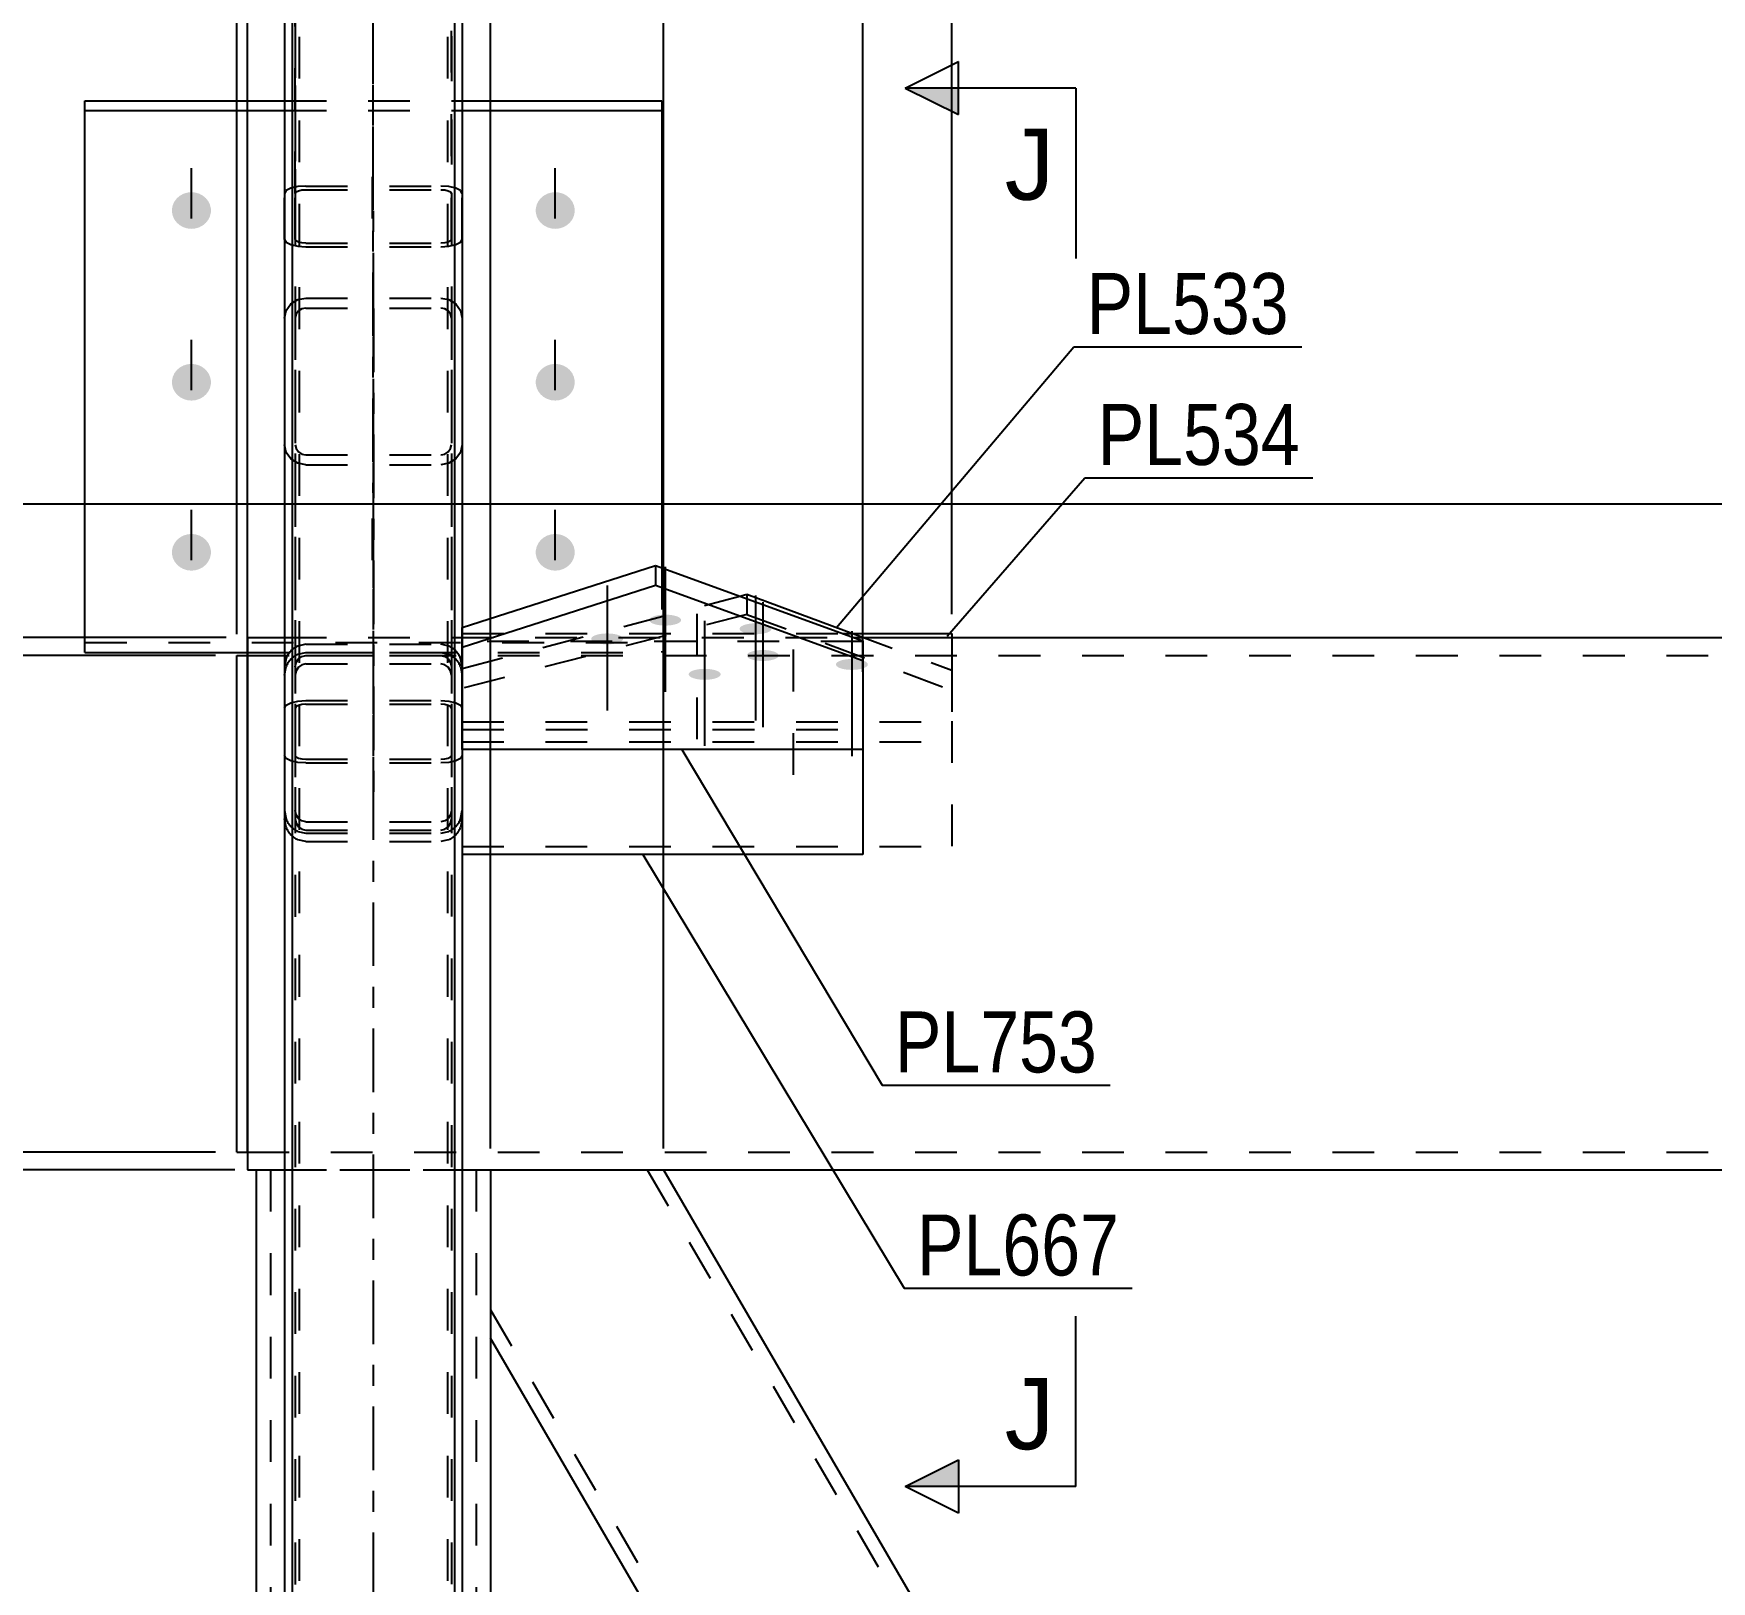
# Model space of a CAD drawing. Header units: millimetres. Extents: x -282 to 907, y -340 to 501.
# Drawn here: x -191 to -112.2, y 303.4 to 376.1 of the extents above; entities that cross this region are included whole.
import ezdxf

# ---------------------------------------------------------------- set-up
doc = ezdxf.new("R2010")
doc.units = ezdxf.units.MM
doc.linetypes.add('DXK_LINE_DOT2', pattern=[3.9198, 1.9599, -1.9599])
doc.linetypes.add('DXK_LINE_DOT3', pattern=[5.9187, 2.979, -0.9799, 0.9799, -0.9799])
doc.styles.add('Arial', font='ARIAL.TTF', dxfattribs={"height": 0.2})
doc.styles.add('Arial Narrow', font='ARIALN.TTF', dxfattribs={"height": 0.2})

# ---------------------------------------------------------------- blocks, each defined once
blk = doc.blocks.new('Part-284934793-47446 - 47433')
at = {"color": 2, "linetype": 'Continuous'}
for p, q in [((-180.931, 347.721), (-179.181, 347.721)), ((-180.931, 347.721), (-180.931, 322.721)), ((-170.848, 347.721), (-170.84, 347.721)), ((-152.447, 347.721), (-37.681, 347.721)), ((-180.931, 322.721), (-179.181, 322.721)), ((-170.847, 322.721), (-20.833, 322.721))]:
    blk.add_line(p, q, dxfattribs=at)
at = {"color": 7, "linetype": 'DXK_LINE_DOT2'}
for p, q in [((-179.181, 347.721), (-152.447, 347.721)), ((-180.931, 346.887), (-20.833, 346.887)), ((-180.931, 323.554), (-180.931, 323.617)), ((-180.931, 323.554), (-20.833, 323.554)), ((-179.181, 322.721), (-170.847, 322.721))]:
    blk.add_line(p, q, dxfattribs=at)
blk = doc.blocks.new('Part-284934793-47439 - 47433')
at = {"color": 7, "linetype": 'DXK_LINE_DOT2'}
for p, q in [((-178.888, 404.399), (-179.105, 403.945)), ((-178.564, 404.702), (-178.888, 404.399)), ((-178.181, 404.809), (-178.564, 404.702)), ((-178.181, 404.809), (-171.848, 404.809)), ((-171.465, 404.702), (-171.848, 404.809)), ((-171.141, 404.399), (-171.465, 404.702)), ((-170.924, 403.945), (-171.141, 404.399)), ((-179.105, 403.945), (-179.181, 403.409)), ((-179.181, 403.409), (-179.181, 392.028)), ((-178.681, 403.409), (-178.643, 403.677)), ((-178.681, 403.409), (-178.681, 339.211)), ((-178.643, 403.677), (-178.535, 403.904)), ((-178.535, 403.904), (-178.373, 404.056)), ((-178.373, 404.056), (-178.181, 404.109)), ((-178.181, 404.109), (-171.848, 404.109)), ((-171.848, 404.109), (-171.657, 404.056)), ((-171.657, 404.056), (-171.494, 403.904)), ((-171.494, 403.904), (-171.386, 403.677)), ((-171.386, 403.677), (-171.348, 403.409)), ((-171.348, 403.409), (-171.347, 339.211)), ((-170.848, 403.409), (-170.924, 403.945)), ((-170.848, 403.409), (-170.848, 385.662)), ((-179.181, 394.543), (-179.105, 394.008)), ((-179.105, 394.008), (-178.888, 393.554)), ((-178.643, 394.276), (-178.681, 394.543)), ((-178.535, 394.049), (-178.643, 394.276)), ((-178.373, 393.897), (-178.535, 394.049)), ((-171.494, 394.049), (-171.657, 393.897)), ((-171.386, 394.276), (-171.494, 394.049)), ((-171.348, 394.543), (-171.386, 394.276)), ((-171.141, 393.554), (-170.924, 394.008)), ((-170.924, 394.008), (-170.848, 394.543)), ((-178.888, 393.554), (-178.564, 393.25)), ((-178.564, 393.25), (-178.181, 393.144)), ((-178.181, 393.844), (-178.373, 393.897)), ((-178.181, 393.844), (-171.848, 393.844)), ((-171.657, 393.897), (-171.848, 393.844)), ((-171.848, 393.144), (-171.465, 393.25)), ((-171.465, 393.25), (-171.141, 393.554)), ((-178.181, 393.144), (-171.848, 393.144)), ((-178.564, 346.939), (-178.181, 347.02)), ((-178.181, 347.02), (-171.848, 347.02)), ((-171.848, 347.02), (-171.465, 346.939)), ((-179.181, 345.955), (-179.105, 346.362)), ((-178.643, 346.159), (-178.681, 345.955)), ((-178.534, 346.331), (-178.643, 346.159)), ((-178.372, 346.447), (-178.534, 346.331)), ((-178.181, 346.487), (-178.372, 346.447)), ((-178.181, 346.487), (-171.848, 346.487)), ((-171.656, 346.447), (-171.848, 346.487)), ((-171.494, 346.331), (-171.656, 346.447)), ((-171.386, 346.159), (-171.494, 346.331)), ((-171.348, 345.955), (-171.386, 346.159)), ((-170.924, 346.362), (-170.848, 345.955)), ((-179.181, 344.412), (-179.181, 339.211)), ((-170.848, 344.413), (-170.847, 339.211)), ((-179.105, 338.803), (-179.181, 339.211)), ((-178.681, 339.211), (-178.643, 339.007)), ((-178.643, 339.007), (-178.534, 338.834)), ((-178.534, 338.834), (-178.372, 338.719)), ((-171.656, 338.719), (-171.494, 338.834)), ((-171.494, 338.834), (-171.386, 339.007)), ((-171.386, 339.007), (-171.347, 339.211)), ((-170.847, 339.211), (-170.924, 338.803)), ((-178.181, 338.146), (-178.563, 338.227)), ((-178.372, 338.719), (-178.181, 338.678)), ((-178.181, 338.678), (-171.847, 338.678)), ((-178.181, 338.146), (-171.847, 338.146)), ((-171.847, 338.678), (-171.656, 338.719)), ((-171.56, 338.207), (-171.847, 338.146)), ((-171.465, 338.227), (-171.56, 338.207))]:
    blk.add_line(p, q, dxfattribs=at)
at = {"color": 7, "linetype": 'DXK_LINE_DOT3'}
blk.add_line((-175.014, 339.145), (-175.015, 402.414), dxfattribs=at)
at = {"color": 2, "linetype": 'Continuous'}
for p, q in [((-179.181, 392.028), (-179.181, 344.412)), ((-170.848, 385.662), (-170.848, 344.413))]:
    blk.add_line(p, q, dxfattribs=at)
at = {"color": 7, "linetype": 'DXK_LINE_DOT2'}
for centre, start, end in [((-178.137, 345.996), 114.34041, 159.26045), ((-171.891, 345.996), 20.74056, 65.6606), ((-178.137, 339.17), 200.74056, 245.6606), ((-171.891, 339.17), 294.34041, 339.26045)]:
    blk.add_arc(centre, 1.035, start, end, dxfattribs=at)
blk = doc.blocks.new('Part-284934793-47440 - 47433')
at = {"color": 7, "linetype": 'DXK_LINE_DOT3'}
blk.add_line((-175.012, 113.305), (-175.015, 408.559), dxfattribs=at)
at = {"color": 2, "linetype": 'Continuous'}
for p, q in [((-178.827, 403.371), (-178.825, 120.827)), ((-171.202, 403.371), (-171.2, 120.827))]:
    blk.add_line(p, q, dxfattribs=at)
at = {"color": 7, "linetype": 'DXK_LINE_DOT2'}
for p, q in [((-178.494, 403.371), (-178.491, 120.827)), ((-171.536, 403.371), (-171.533, 120.827))]:
    blk.add_line(p, q, dxfattribs=at)
blk = doc.blocks.new('Part-284934793-47443 - 47433')
at = {"color": 2, "linetype": 'Continuous'}
for p, q in [((-179.181, 344.412), (-179.105, 344.547)), ((-179.181, 344.412), (-179.179, 126.307)), ((-179.105, 344.547), (-178.888, 344.661)), ((-178.888, 344.661), (-178.827, 344.676)), ((-171.202, 344.676), (-171.14, 344.661)), ((-171.14, 344.661), (-170.924, 344.547)), ((-170.924, 344.547), (-170.848, 344.413)), ((-170.848, 344.413), (-170.846, 126.307))]:
    blk.add_line(p, q, dxfattribs=at)
at = {"color": 7, "linetype": 'DXK_LINE_DOT2'}
for p, q in [((-178.827, 344.676), (-178.564, 344.738)), ((-178.643, 344.48), (-178.681, 344.412)), ((-178.681, 344.412), (-178.679, 125.312)), ((-178.534, 344.537), (-178.643, 344.48)), ((-178.564, 344.738), (-178.181, 344.764)), ((-178.372, 344.575), (-178.534, 344.537)), ((-178.181, 344.588), (-178.372, 344.575)), ((-178.181, 344.764), (-171.848, 344.765)), ((-178.181, 344.588), (-171.848, 344.589)), ((-171.848, 344.765), (-171.465, 344.738)), ((-171.656, 344.575), (-171.848, 344.589)), ((-171.494, 344.537), (-171.656, 344.575)), ((-171.386, 344.48), (-171.494, 344.537)), ((-171.465, 344.738), (-171.202, 344.676)), ((-171.348, 344.413), (-171.386, 344.48)), ((-171.348, 344.413), (-171.346, 125.312)), ((-179.105, 342.049), (-179.181, 342.183)), ((-178.888, 341.935), (-179.105, 342.049)), ((-178.681, 342.183), (-178.643, 342.116)), ((-178.643, 342.116), (-178.534, 342.059)), ((-178.534, 342.059), (-178.372, 342.021)), ((-178.372, 342.021), (-178.181, 342.007)), ((-178.181, 342.007), (-171.848, 342.007)), ((-171.848, 342.007), (-171.656, 342.021)), ((-171.656, 342.021), (-171.494, 342.059)), ((-171.494, 342.059), (-171.386, 342.116)), ((-171.386, 342.116), (-171.348, 342.183)), ((-170.924, 342.049), (-171.14, 341.935)), ((-170.848, 342.183), (-170.924, 342.049)), ((-178.564, 341.858), (-178.888, 341.935)), ((-178.181, 341.831), (-178.564, 341.858)), ((-178.181, 341.831), (-171.848, 341.831)), ((-171.465, 341.858), (-171.848, 341.831)), ((-171.14, 341.935), (-171.465, 341.858))]:
    blk.add_line(p, q, dxfattribs=at)
blk = doc.blocks.new('Part-284934793-47449 - 47433')
at = {"color": 2, "linetype": 'Continuous'}
for p, q in [((-180.514, 322.721), (-180.513, 126.823)), ((-169.514, 314.821), (-169.513, 126.823))]:
    blk.add_line(p, q, dxfattribs=at)
at = {"color": 7, "linetype": 'DXK_LINE_DOT2'}
for p, q in [((-180.514, 322.721), (-169.514, 322.721)), ((-179.848, 322.721), (-179.845, 81.884)), ((-170.181, 322.721), (-170.179, 81.884)), ((-169.514, 322.721), (-169.514, 314.821))]:
    blk.add_line(p, q, dxfattribs=at)
blk = doc.blocks.new('Part-284934793-47450 - 47433')
at = {"color": 2, "linetype": 'Continuous'}
for p, q in [((-169.514, 322.721), (-169.514, 314.821)), ((-161.383, 322.721), (-97.721, 213.244)), ((-104.083, 202.303), (-169.514, 314.821)), ((-97.721, 213.244), (-98.492, 211.918)), ((-98.492, 211.918), (-104.083, 202.303))]:
    blk.add_line(p, q, dxfattribs=at)
at = {"color": 7, "linetype": 'DXK_LINE_DOT2'}
for p, q in [((-169.514, 322.721), (-161.383, 322.721)), ((-162.154, 322.721), (-98.106, 212.581)), ((-169.514, 316.147), (-103.697, 202.966)), ((-97.78, 213.143), (-98.492, 211.918)), ((-103.697, 202.966), (-103.668, 203.016))]:
    blk.add_line(p, q, dxfattribs=at)
blk = doc.blocks.new('Part-284934793-47468 - 47433')
at = {"color": 7, "linetype": 'DXK_LINE_DOT2'}
for p, q in [((-179.105, 363.088), (-178.888, 363.393)), ((-178.888, 363.393), (-178.564, 363.597)), ((-178.564, 363.597), (-178.181, 363.668)), ((-178.181, 363.668), (-171.848, 363.669)), ((-171.848, 363.669), (-171.465, 363.597)), ((-171.465, 363.597), (-171.141, 363.393)), ((-171.141, 363.393), (-170.924, 363.088)), ((-179.181, 362.729), (-179.105, 363.088)), ((-179.181, 362.729), (-179.181, 339.601)), ((-178.643, 362.909), (-178.681, 362.729)), ((-178.681, 362.729), (-178.681, 339.601)), ((-178.535, 363.061), (-178.643, 362.909)), ((-178.372, 363.163), (-178.535, 363.061)), ((-178.181, 363.199), (-178.372, 363.163)), ((-178.181, 363.199), (-171.848, 363.199)), ((-171.656, 363.163), (-171.848, 363.199)), ((-171.494, 363.061), (-171.656, 363.163)), ((-171.386, 362.909), (-171.494, 363.061)), ((-171.348, 362.729), (-171.386, 362.909)), ((-171.348, 362.729), (-171.347, 339.601)), ((-170.924, 363.088), (-170.848, 362.729)), ((-170.848, 362.729), (-170.847, 339.601)), ((-179.105, 356.418), (-179.181, 356.777)), ((-178.888, 356.113), (-179.105, 356.418)), ((-178.681, 356.777), (-178.643, 356.598)), ((-178.643, 356.598), (-178.535, 356.445)), ((-178.535, 356.445), (-178.372, 356.343)), ((-178.372, 356.343), (-178.181, 356.308)), ((-178.181, 356.308), (-171.848, 356.308)), ((-171.848, 356.308), (-171.656, 356.343)), ((-171.656, 356.343), (-171.494, 356.445)), ((-171.494, 356.445), (-171.386, 356.598)), ((-171.386, 356.598), (-171.348, 356.777)), ((-170.924, 356.418), (-171.141, 356.113)), ((-170.848, 356.777), (-170.924, 356.418)), ((-178.564, 355.909), (-178.888, 356.113)), ((-178.181, 355.838), (-178.564, 355.909)), ((-178.181, 355.838), (-171.848, 355.838)), ((-171.465, 355.909), (-171.848, 355.838)), ((-171.141, 356.113), (-171.465, 355.909)), ((-179.105, 346.748), (-179.181, 346.341)), ((-178.643, 346.544), (-178.534, 346.717)), ((-178.372, 347.364), (-178.564, 347.324)), ((-178.534, 346.717), (-178.372, 346.832)), ((-178.181, 347.405), (-178.372, 347.364)), ((-178.372, 346.832), (-178.181, 346.873)), ((-178.181, 347.405), (-171.848, 347.405)), ((-178.181, 346.873), (-171.848, 346.873)), ((-171.465, 347.324), (-171.848, 347.405)), ((-171.848, 346.873), (-171.656, 346.832)), ((-171.656, 346.832), (-171.494, 346.717)), ((-171.494, 346.717), (-171.386, 346.544)), ((-170.848, 346.341), (-170.924, 346.748)), ((-178.681, 346.341), (-178.643, 346.544)), ((-171.386, 346.544), (-171.348, 346.341)), ((-179.181, 339.601), (-179.105, 339.194)), ((-178.643, 339.397), (-178.681, 339.601)), ((-171.347, 339.601), (-171.386, 339.397)), ((-170.924, 339.194), (-170.847, 339.601)), ((-178.534, 339.225), (-178.643, 339.397)), ((-178.372, 339.109), (-178.534, 339.225)), ((-178.181, 339.069), (-178.372, 339.109)), ((-178.181, 339.069), (-171.847, 339.069)), ((-171.656, 339.109), (-171.847, 339.069)), ((-171.494, 339.225), (-171.656, 339.109)), ((-171.386, 339.397), (-171.494, 339.225)), ((-178.563, 338.618), (-178.181, 338.537)), ((-178.181, 338.537), (-171.847, 338.537)), ((-171.847, 338.537), (-171.465, 338.618))]:
    blk.add_line(p, q, dxfattribs=at)
at = {"color": 7, "linetype": 'DXK_LINE_DOT3'}
blk.add_line((-175.014, 363.173), (-175.014, 339.551), dxfattribs=at)
at = {"color": 7, "linetype": 'DXK_LINE_DOT2'}
for centre, start, end in [((-178.138, 346.381), 114.32043, 159.24216), ((-171.891, 346.381), 20.75886, 65.68059), ((-178.138, 339.56), 200.75886, 245.68059), ((-171.891, 339.56), 294.32043, 339.24216)]:
    blk.add_arc(centre, 1.034, start, end, dxfattribs=at)
blk = doc.blocks.new('Part-284934793-47470 - 47433')
at = {"color": 2, "linetype": 'Continuous'}
for p, q in [((-188.556, 347.028), (-188.556, 372.934)), ((-188.556, 372.934), (-179.181, 372.934)), ((-170.848, 372.934), (-161.473, 372.934)), ((-161.473, 372.934), (-161.473, 350.999)), ((-188.556, 372.478), (-179.181, 372.478)), ((-170.848, 372.478), (-161.473, 372.478)), ((-188.556, 347.028), (-180.931, 347.028))]:
    blk.add_line(p, q, dxfattribs=at)
at = {"color": 7, "linetype": 'DXK_LINE_DOT2'}
for p, q in [((-179.181, 372.934), (-170.848, 372.934)), ((-179.181, 372.478), (-170.848, 372.478)), ((-161.473, 350.999), (-161.473, 347.028)), ((-188.556, 347.484), (-161.473, 347.484)), ((-180.931, 347.028), (-161.473, 347.028))]:
    blk.add_line(p, q, dxfattribs=at)
blk = doc.blocks.new('Part-284934793-47493 - 47433')
at = {"color": 2, "linetype": 'Continuous'}
for p, q in [((-170.846, 347.911), (-170.846, 347.721)), ((-170.84, 347.911), (-170.846, 347.911)), ((-152.97, 347.911), (-147.854, 347.911)), ((-147.854, 347.911), (-147.854, 347.721))]:
    blk.add_line(p, q, dxfattribs=at)
at = {"color": 7, "linetype": 'DXK_LINE_DOT2'}
for p, q in [((-170.846, 347.911), (-152.97, 347.911)), ((-170.846, 347.721), (-170.846, 337.911)), ((-147.854, 347.721), (-147.854, 337.911)), ((-170.846, 337.911), (-147.854, 337.911))]:
    blk.add_line(p, q, dxfattribs=at)
blk = doc.blocks.new('Part-284934793-47499 - 47433')
at = {"color": 7, "linetype": 'DXK_LINE_DOT2'}
for p, q in [((-179.181, 399.333), (-179.105, 399.464)), ((-179.105, 399.464), (-178.888, 399.575)), ((-178.888, 399.575), (-178.564, 399.649)), ((-178.564, 399.649), (-178.181, 399.675)), ((-178.372, 399.491), (-178.535, 399.454)), ((-178.181, 399.504), (-178.372, 399.491)), ((-178.181, 399.675), (-171.848, 399.675)), ((-178.181, 399.504), (-171.848, 399.504)), ((-171.848, 399.675), (-171.465, 399.649)), ((-171.656, 399.491), (-171.848, 399.504)), ((-171.494, 399.454), (-171.656, 399.491)), ((-171.465, 399.649), (-171.141, 399.575)), ((-171.141, 399.575), (-170.924, 399.464)), ((-170.924, 399.464), (-170.848, 399.333)), ((-179.181, 397.167), (-179.181, 399.333)), ((-179.181, 399.333), (-179.181, 368.585)), ((-178.643, 399.398), (-178.681, 399.333)), ((-178.681, 397.167), (-178.681, 399.333)), ((-178.681, 368.585), (-178.681, 399.333)), ((-178.535, 399.454), (-178.643, 399.398)), ((-171.386, 399.398), (-171.494, 399.454)), ((-171.348, 399.333), (-171.386, 399.398)), ((-171.348, 397.167), (-171.348, 399.333)), ((-171.348, 399.333), (-171.348, 368.585)), ((-170.848, 397.167), (-170.848, 399.333)), ((-170.848, 399.333), (-170.848, 368.585)), ((-179.181, 397.167), (-179.181, 366.419)), ((-179.105, 397.036), (-179.181, 397.167)), ((-178.681, 397.167), (-178.681, 366.419)), ((-178.681, 397.167), (-178.643, 397.101)), ((-178.643, 397.101), (-178.535, 397.046)), ((-171.494, 397.046), (-171.386, 397.101)), ((-171.386, 397.101), (-171.348, 397.167)), ((-171.348, 366.419), (-171.348, 397.167)), ((-170.848, 397.167), (-170.924, 397.036)), ((-170.848, 397.167), (-170.848, 366.419)), ((-178.888, 396.925), (-179.105, 397.036)), ((-178.564, 396.851), (-178.888, 396.925)), ((-178.181, 396.825), (-178.564, 396.851)), ((-178.535, 397.046), (-178.372, 397.009)), ((-178.372, 397.009), (-178.181, 396.996)), ((-178.181, 396.996), (-171.848, 396.996)), ((-178.181, 396.825), (-171.848, 396.825)), ((-171.848, 396.996), (-171.656, 397.009)), ((-171.465, 396.851), (-171.848, 396.825)), ((-171.656, 397.009), (-171.494, 397.046)), ((-171.141, 396.925), (-171.465, 396.851)), ((-170.924, 397.036), (-171.141, 396.925)), ((-178.888, 368.827), (-179.105, 368.716)), ((-178.564, 368.901), (-178.888, 368.827)), ((-178.181, 368.927), (-178.564, 368.901)), ((-178.535, 368.706), (-178.372, 368.743)), ((-178.372, 368.743), (-178.181, 368.756)), ((-178.181, 368.927), (-171.848, 368.927)), ((-178.181, 368.756), (-171.848, 368.756)), ((-171.465, 368.901), (-171.848, 368.927)), ((-171.848, 368.756), (-171.656, 368.743)), ((-171.656, 368.743), (-171.494, 368.706)), ((-171.141, 368.827), (-171.465, 368.901)), ((-170.924, 368.716), (-171.141, 368.827)), ((-179.105, 368.716), (-179.181, 368.585)), ((-179.181, 366.419), (-179.181, 368.585)), ((-178.681, 368.585), (-178.643, 368.65)), ((-178.681, 366.419), (-178.681, 368.585)), ((-178.643, 368.65), (-178.535, 368.706)), ((-171.494, 368.706), (-171.386, 368.65)), ((-171.386, 368.65), (-171.348, 368.585)), ((-171.348, 368.585), (-171.348, 366.419)), ((-170.848, 368.585), (-170.924, 368.716)), ((-170.848, 366.419), (-170.848, 368.585)), ((-179.181, 366.419), (-179.105, 366.288)), ((-178.643, 366.353), (-178.681, 366.419)), ((-171.348, 366.419), (-171.386, 366.353)), ((-170.924, 366.288), (-170.848, 366.419)), ((-179.105, 366.288), (-178.888, 366.177)), ((-178.888, 366.177), (-178.564, 366.103)), ((-178.535, 366.298), (-178.643, 366.353)), ((-178.564, 366.103), (-178.181, 366.077)), ((-178.372, 366.261), (-178.535, 366.298)), ((-178.181, 366.248), (-178.372, 366.261)), ((-178.181, 366.248), (-171.848, 366.248)), ((-178.181, 366.077), (-171.848, 366.077)), ((-171.656, 366.261), (-171.848, 366.248)), ((-171.848, 366.077), (-171.465, 366.103)), ((-171.494, 366.298), (-171.656, 366.261)), ((-171.386, 366.353), (-171.494, 366.298)), ((-171.465, 366.103), (-171.141, 366.177)), ((-171.141, 366.177), (-170.924, 366.288))]:
    blk.add_line(p, q, dxfattribs=at)
blk = doc.blocks.new('Part-284934793-47533 - 47433')
at = {"color": 7, "linetype": 'DXK_LINE_DOT2'}
for p, q in [((-152.034, 347.534), (-170.84, 347.534)), ((-170.84, 347.534), (-170.84, 342.458)), ((-152.034, 347.534), (-152.034, 342.458))]:
    blk.add_line(p, q, dxfattribs=at)
at = {"color": 2, "linetype": 'Continuous'}
for p, q in [((-170.84, 342.458), (-170.84, 337.534)), ((-152.034, 342.458), (-152.034, 337.534)), ((-152.034, 337.534), (-170.84, 337.534))]:
    blk.add_line(p, q, dxfattribs=at)
blk = doc.blocks.new('Part-284934793-47537 - 47433')
at = {"color": 2, "linetype": 'Continuous'}
for p, q in [((-181.431, 323.554), (-181.431, 346.887)), ((-181.431, 346.887), (-180.931, 346.887)), ((-181.431, 323.554), (-180.931, 323.554))]:
    blk.add_line(p, q, dxfattribs=at)
at = {"color": 7, "linetype": 'DXK_LINE_DOT2'}
blk.add_line((-180.931, 323.554), (-180.931, 346.887), dxfattribs=at)
blk = doc.blocks.new('Part-284934793-47544 - 47433')
at = {"color": 7, "linetype": 'DXK_LINE_DOT2'}
for p, q in [((-170.846, 346.271), (-157.804, 349.666)), ((-157.471, 349.753), (-157.471, 348.813)), ((-157.471, 348.813), (-170.846, 345.331)), ((-157.471, 348.813), (-147.854, 345.255)), ((-152.491, 347.911), (-147.854, 346.195)), ((-170.846, 346.271), (-170.846, 342.831)), ((-147.854, 346.195), (-147.854, 342.831)), ((-170.846, 343.771), (-147.854, 343.771)), ((-170.846, 342.831), (-147.854, 342.831))]:
    blk.add_line(p, q, dxfattribs=at)
at = {"color": 2, "linetype": 'Continuous'}
for p, q in [((-157.804, 349.666), (-157.471, 349.753)), ((-157.471, 349.753), (-152.491, 347.911))]:
    blk.add_line(p, q, dxfattribs=at)
blk = doc.blocks.new('Part-284934793-47560 - 47433')
at = {"color": 2, "linetype": 'Continuous'}
for p, q in [((-170.84, 348.192), (-161.762, 351.104)), ((-161.762, 351.104), (-152.034, 347.571)), ((-161.762, 351.104), (-161.762, 350.165)), ((-161.762, 350.165), (-170.84, 347.253)), ((-152.034, 346.631), (-161.762, 350.165)), ((-170.84, 342.458), (-170.84, 348.192)), ((-152.034, 347.571), (-152.034, 342.458)), ((-152.034, 342.458), (-170.84, 342.458))]:
    blk.add_line(p, q, dxfattribs=at)
at = {"color": 7, "linetype": 'DXK_LINE_DOT2'}
blk.add_line((-170.84, 343.397), (-152.034, 343.397), dxfattribs=at)
blk = doc.blocks.new('Bolt-284934793-47565 - 47433')
at = {"linetype": 'Continuous'}
for points in [[(-183.556, 368.641), (-183.365, 368.622), (-183.183, 368.567), (-183.017, 368.476), (-182.875, 368.356), (-182.762, 368.21), (-182.684, 368.046), (-182.644, 367.87), (-182.644, 367.69), (-182.684, 367.513), (-182.762, 367.349), (-182.875, 367.203), (-183.017, 367.083), (-183.183, 366.993), (-183.365, 366.937), (-183.556, 366.918), (-183.747, 366.937), (-183.929, 366.993), (-184.095, 367.083), (-184.237, 367.203), (-184.35, 367.349), (-184.428, 367.513), (-184.468, 367.69), (-184.468, 367.87), (-184.428, 368.046), (-184.35, 368.21), (-184.237, 368.356), (-184.095, 368.476), (-183.929, 368.567), (-183.747, 368.622)], [(-166.473, 368.641), (-166.282, 368.622), (-166.1, 368.567), (-165.934, 368.477), (-165.792, 368.356), (-165.679, 368.21), (-165.601, 368.046), (-165.561, 367.87), (-165.561, 367.69), (-165.601, 367.514), (-165.679, 367.349), (-165.792, 367.203), (-165.934, 367.083), (-166.1, 366.993), (-166.282, 366.937), (-166.473, 366.918), (-166.663, 366.937), (-166.846, 366.993), (-167.012, 367.083), (-167.154, 367.203), (-167.267, 367.349), (-167.345, 367.514), (-167.384, 367.69), (-167.384, 367.87), (-167.345, 368.046), (-167.267, 368.21), (-167.154, 368.356), (-167.012, 368.477), (-166.846, 368.567), (-166.663, 368.622)], [(-183.556, 360.575), (-183.365, 360.556), (-183.183, 360.501), (-183.017, 360.411), (-182.875, 360.29), (-182.762, 360.145), (-182.684, 359.98), (-182.644, 359.804), (-182.644, 359.624), (-182.684, 359.448), (-182.762, 359.283), (-182.875, 359.138), (-183.017, 359.017), (-183.183, 358.927), (-183.365, 358.871), (-183.556, 358.852), (-183.747, 358.871), (-183.929, 358.927), (-184.095, 359.017), (-184.237, 359.138), (-184.35, 359.283), (-184.428, 359.448), (-184.468, 359.624), (-184.468, 359.804), (-184.428, 359.98), (-184.35, 360.145), (-184.237, 360.29), (-184.095, 360.411), (-183.929, 360.501), (-183.747, 360.556)], [(-166.473, 360.575), (-166.282, 360.557), (-166.1, 360.501), (-165.934, 360.411), (-165.791, 360.29), (-165.679, 360.145), (-165.601, 359.98), (-165.561, 359.804), (-165.561, 359.624), (-165.601, 359.448), (-165.679, 359.283), (-165.791, 359.138), (-165.934, 359.017), (-166.1, 358.927), (-166.282, 358.871), (-166.473, 358.853), (-166.663, 358.871), (-166.846, 358.927), (-167.011, 359.017), (-167.154, 359.138), (-167.267, 359.283), (-167.344, 359.448), (-167.384, 359.624), (-167.384, 359.804), (-167.344, 359.98), (-167.267, 360.145), (-167.154, 360.29), (-167.011, 360.411), (-166.846, 360.501), (-166.663, 360.557)], [(-183.556, 352.588), (-183.365, 352.569), (-183.183, 352.513), (-183.017, 352.423), (-182.875, 352.303), (-182.762, 352.157), (-182.684, 351.993), (-182.644, 351.817), (-182.644, 351.636), (-182.684, 351.46), (-182.762, 351.296), (-182.875, 351.15), (-183.017, 351.03), (-183.183, 350.94), (-183.365, 350.884), (-183.556, 350.865), (-183.747, 350.884), (-183.929, 350.94), (-184.095, 351.03), (-184.237, 351.15), (-184.35, 351.296), (-184.428, 351.46), (-184.468, 351.636), (-184.468, 351.817), (-184.428, 351.993), (-184.35, 352.157), (-184.237, 352.303), (-184.095, 352.423), (-183.929, 352.513), (-183.747, 352.569)], [(-166.473, 352.588), (-166.282, 352.569), (-166.1, 352.514), (-165.934, 352.424), (-165.791, 352.303), (-165.679, 352.157), (-165.601, 351.993), (-165.561, 351.817), (-165.561, 351.637), (-165.601, 351.46), (-165.679, 351.296), (-165.791, 351.15), (-165.934, 351.03), (-166.1, 350.94), (-166.282, 350.884), (-166.473, 350.865), (-166.663, 350.884), (-166.845, 350.94), (-167.011, 351.03), (-167.154, 351.15), (-167.266, 351.296), (-167.344, 351.46), (-167.384, 351.637), (-167.384, 351.817), (-167.344, 351.993), (-167.266, 352.157), (-167.154, 352.303), (-167.011, 352.424), (-166.845, 352.514), (-166.663, 352.569)]]:
    blk.add_hatch(color=1, dxfattribs=at).paths.add_polyline_path(points)
at = {"color": 1, "linetype": 'Continuous'}
for p, q in [((-183.556, 367.409), (-183.556, 369.775)), ((-166.473, 367.409), (-166.473, 369.775)), ((-183.556, 359.343), (-183.556, 361.709)), ((-166.473, 359.344), (-166.473, 361.709)), ((-183.556, 351.356), (-183.556, 353.722)), ((-166.473, 351.356), (-166.473, 353.722))]:
    blk.add_line(p, q, dxfattribs=at)
at = {"color": 1, "linetype": 'DXK_LINE_DOT2'}
for p, q in [((-175.056, 367.409), (-175.056, 369.775)), ((-175.056, 351.356), (-175.056, 353.722))]:
    blk.add_line(p, q, dxfattribs=at)
blk = doc.blocks.new('Bolt-284934793-47573 - 47433')
at = {"linetype": 'Continuous'}
for points in [[(-157.067, 347.877), (-157.223, 347.883), (-157.372, 347.9), (-157.508, 347.926), (-157.624, 347.962), (-157.716, 348.006), (-157.78, 348.055), (-157.813, 348.107), (-157.813, 348.161), (-157.78, 348.213), (-157.716, 348.262), (-157.624, 348.306), (-157.508, 348.341), (-157.372, 348.368), (-157.223, 348.385), (-157.067, 348.39), (-156.911, 348.385), (-156.762, 348.368), (-156.626, 348.341), (-156.509, 348.306), (-156.417, 348.262), (-156.353, 348.213), (-156.321, 348.161), (-156.321, 348.107), (-156.353, 348.055), (-156.417, 348.006), (-156.509, 347.962), (-156.626, 347.926), (-156.762, 347.9), (-156.911, 347.883)], [(-152.541, 346.203), (-152.697, 346.209), (-152.846, 346.225), (-152.982, 346.252), (-153.098, 346.288), (-153.191, 346.331), (-153.254, 346.38), (-153.287, 346.433), (-153.287, 346.486), (-153.254, 346.539), (-153.191, 346.588), (-153.098, 346.631), (-152.982, 346.667), (-152.846, 346.694), (-152.697, 346.711), (-152.541, 346.716), (-152.385, 346.711), (-152.236, 346.694), (-152.1, 346.667), (-151.984, 346.631), (-151.892, 346.588), (-151.828, 346.539), (-151.795, 346.486), (-151.795, 346.433), (-151.828, 346.38), (-151.892, 346.331), (-151.984, 346.288), (-152.1, 346.252), (-152.236, 346.225), (-152.385, 346.209)]]:
    blk.add_hatch(color=1, dxfattribs=at).paths.add_polyline_path(points)
at = {"color": 1, "linetype": 'Continuous'}
for p, q in [((-157.067, 349.7), (-157.067, 343.827)), ((-152.541, 348.026), (-152.541, 342.153))]:
    blk.add_line(p, q, dxfattribs=at)
at = {"color": 1, "linetype": 'DXK_LINE_DOT2'}
for p, q in [((-159.82, 348.829), (-159.82, 342.956)), ((-155.295, 347.155), (-155.295, 341.282))]:
    blk.add_line(p, q, dxfattribs=at)
blk = doc.blocks.new('Bolt-284934793-47589 - 47433')
at = {"linetype": 'Continuous'}
for points in [[(-161.307, 348.799), (-161.151, 348.794), (-161.002, 348.777), (-160.866, 348.75), (-160.75, 348.714), (-160.658, 348.671), (-160.594, 348.622), (-160.561, 348.569), (-160.561, 348.515), (-160.594, 348.463), (-160.658, 348.414), (-160.75, 348.37), (-160.866, 348.334), (-161.002, 348.307), (-161.151, 348.29), (-161.307, 348.285), (-161.463, 348.29), (-161.612, 348.307), (-161.748, 348.334), (-161.865, 348.37), (-161.957, 348.414), (-162.021, 348.463), (-162.053, 348.515), (-162.053, 348.569), (-162.021, 348.622), (-161.957, 348.671), (-161.865, 348.714), (-161.748, 348.75), (-161.612, 348.777), (-161.463, 348.794)], [(-164.033, 347.916), (-163.878, 347.91), (-163.728, 347.894), (-163.593, 347.867), (-163.476, 347.831), (-163.384, 347.787), (-163.32, 347.738), (-163.288, 347.686), (-163.288, 347.632), (-163.32, 347.579), (-163.384, 347.53), (-163.476, 347.487), (-163.593, 347.451), (-163.728, 347.424), (-163.878, 347.407), (-164.033, 347.401), (-164.189, 347.407), (-164.338, 347.424), (-164.474, 347.451), (-164.591, 347.487), (-164.683, 347.53), (-164.747, 347.579), (-164.779, 347.632), (-164.779, 347.686), (-164.747, 347.738), (-164.683, 347.787), (-164.591, 347.831), (-164.474, 347.867), (-164.338, 347.894), (-164.189, 347.91)], [(-156.729, 347.137), (-156.574, 347.131), (-156.424, 347.115), (-156.289, 347.088), (-156.172, 347.052), (-156.08, 347.008), (-156.016, 346.959), (-155.984, 346.906), (-155.984, 346.853), (-156.016, 346.8), (-156.08, 346.751), (-156.172, 346.707), (-156.289, 346.671), (-156.424, 346.644), (-156.574, 346.628), (-156.729, 346.622), (-156.885, 346.628), (-157.035, 346.644), (-157.17, 346.671), (-157.287, 346.707), (-157.379, 346.751), (-157.443, 346.8), (-157.475, 346.853), (-157.475, 346.906), (-157.443, 346.959), (-157.379, 347.008), (-157.287, 347.052), (-157.17, 347.088), (-157.035, 347.115), (-156.885, 347.131)], [(-159.456, 346.253), (-159.3, 346.248), (-159.151, 346.231), (-159.015, 346.204), (-158.898, 346.168), (-158.806, 346.125), (-158.742, 346.076), (-158.71, 346.023), (-158.71, 345.969), (-158.742, 345.917), (-158.806, 345.867), (-158.898, 345.824), (-159.015, 345.788), (-159.151, 345.761), (-159.3, 345.744), (-159.456, 345.739), (-159.611, 345.744), (-159.761, 345.761), (-159.896, 345.788), (-160.013, 345.824), (-160.105, 345.867), (-160.169, 345.917), (-160.201, 345.969), (-160.201, 346.023), (-160.169, 346.076), (-160.105, 346.125), (-160.013, 346.168), (-159.896, 346.204), (-159.761, 346.231), (-159.611, 346.248)]]:
    blk.add_hatch(color=1, dxfattribs=at).paths.add_polyline_path(points)
at = {"color": 1, "linetype": 'Continuous'}
for p, q in [((-161.307, 351.047), (-161.307, 345.176)), ((-164.033, 350.164), (-164.033, 344.293)), ((-156.729, 349.384), (-156.729, 343.514)), ((-159.456, 348.501), (-159.456, 342.63))]:
    blk.add_line(p, q, dxfattribs=at)
blk = doc.blocks.new('StraightDimension-284934793-55495 - 47433')
at = {"color": 7, "linetype": 'Continuous'}
for p, q in [((-181.431, 347.887), (-181.431, 463.968)), ((-180.931, 348.721), (-180.931, 463.968)), ((-182.931, 460.518), (-179.931, 461.718)), ((-179.431, 461.718), (-182.431, 460.518)), ((-181.431, 461.118), (-185.905, 461.118)), ((-181.431, 461.118), (-185.905, 461.118)), ((-181.431, 461.118), (-180.931, 461.118))]:
    blk.add_line(p, q, dxfattribs=at)
at = {"color": 0}
blk.add_wipeout([(-181.956, 461.868), (-181.956, 466.068), (-185.38, 466.068), (-185.38, 461.868)], dxfattribs=at)
at = {"color": 3, "style": 'Arial'}
blk.add_text('6', height=2.865, dxfattribs=at).set_placement((-184.78, 462.468))
blk = doc.blocks.new('StraightDimension-284934793-55305 - 47433')
at = {"color": 7, "linetype": 'Continuous'}
blk.add_line((-181.929, 322.721), (-234.878, 322.721), dxfattribs=at)
blk = doc.blocks.new('StraightDimension-284934793-55304 - 47433')
at = {"color": 7, "linetype": 'Continuous'}
for p, q in [((-21.833, 353.988), (-234.878, 353.988)), ((-181.929, 322.721), (-234.878, 322.721))]:
    blk.add_line(p, q, dxfattribs=at)
blk = doc.blocks.new('StraightDimension-284934793-55331 - 47433')
at = {"color": 7, "linetype": 'Continuous'}
for p, q in [((-211.145, 325.054), (-209.945, 322.054)), ((-209.945, 321.221), (-211.145, 324.221)), ((-182.431, 323.554), (-213.395, 323.554)), ((-210.545, 322.721), (-210.545, 323.554)), ((-181.931, 322.721), (-213.395, 322.721)), ((-210.545, 322.721), (-210.545, 316.023)), ((-210.545, 322.721), (-210.545, 316.023))]:
    blk.add_line(p, q, dxfattribs=at)
at = {"color": 0}
blk.add_wipeout([(-211.295, 322.196), (-215.495, 322.196), (-215.495, 316.548), (-211.295, 316.548)], dxfattribs=at)
at = {"color": 3, "style": 'Arial'}
blk.add_text('10', height=2.8652, rotation=90.00021, dxfattribs=at).set_placement((-211.895, 317.148))
blk = doc.blocks.new('StraightDimension-284934793-56465 - 47433')
at = {"color": 7, "linetype": 'Continuous'}
for p, q in [((-180.931, 323.721), (-180.931, 449.371)), ((-169.514, 323.721), (-169.514, 449.371)), ((-182.431, 445.921), (-179.431, 447.121)), ((-168.014, 447.121), (-171.014, 445.921)), ((-180.931, 446.521), (-169.514, 446.521))]:
    blk.add_line(p, q, dxfattribs=at)
at = {"color": 0}
blk.add_wipeout([(-171.287, 447.271), (-171.287, 451.471), (-179.158, 451.471), (-179.158, 447.271)], dxfattribs=at)
at = {"color": 3, "style": 'Arial'}
blk.add_text('137', height=2.8652, dxfattribs=at).set_placement((-178.558, 447.871))
blk = doc.blocks.new('StraightDimension-284934793-56593 - 47433')
at = {"color": 7, "linetype": 'Continuous'}
for p, q in [((-152.034, 346.112), (-152.034, 436.699)), ((-147.854, 348.816), (-147.854, 436.699)), ((-153.534, 433.249), (-150.534, 434.449)), ((-146.354, 434.449), (-149.354, 433.249)), ((-152.034, 433.849), (-147.854, 433.849))]:
    blk.add_line(p, q, dxfattribs=at)
at = {"color": 0}
blk.add_wipeout([(-147.12, 434.599), (-147.12, 438.799), (-152.768, 438.799), (-152.768, 434.599)], dxfattribs=at)
at = {"color": 3, "style": 'Arial'}
blk.add_text('50', height=2.8652, dxfattribs=at).set_placement((-152.168, 435.199))
blk = doc.blocks.new('StraightDimension-284934793-55494 - 47433')
at = {"color": 7, "linetype": 'Continuous'}
blk.add_line((-180.931, 348.721), (-180.931, 463.968), dxfattribs=at)
blk = doc.blocks.new('StraightDimension-284934793-56463 - 47433')
at = {"color": 7, "linetype": 'Continuous'}
blk.add_line((-161.383, 323.721), (-161.383, 449.371), dxfattribs=at)
blk = doc.blocks.new('StraightDimension-284934793-55391 - 47433')
at = {"color": 7, "linetype": 'Continuous'}
blk.add_line((-181.513, 322.721), (-202.63, 322.721), dxfattribs=at)
blk = doc.blocks.new('StraightDimension-284934793-55329 - 47433')
at = {"color": 7, "linetype": 'Continuous'}
for p, q in [((-210.545, 347.721), (-210.545, 354.418)), ((-210.545, 347.721), (-210.545, 354.418)), ((-211.145, 349.221), (-209.945, 346.221)), ((-209.945, 345.387), (-211.145, 348.387)), ((-181.931, 347.721), (-213.395, 347.721)), ((-210.545, 346.887), (-210.545, 347.721)), ((-182.431, 346.887), (-213.395, 346.887))]:
    blk.add_line(p, q, dxfattribs=at)
at = {"color": 0}
blk.add_wipeout([(-211.295, 353.893), (-215.495, 353.893), (-215.495, 348.246), (-211.295, 348.246)], dxfattribs=at)
at = {"color": 3, "style": 'Arial'}
blk.add_text('10', height=2.8652, rotation=90.00021, dxfattribs=at).set_placement((-211.895, 348.846))
blk = doc.blocks.new('StraightDimension-284934793-55330 - 47433')
at = {"color": 7, "linetype": 'Continuous'}
for p, q in [((-209.945, 345.387), (-211.145, 348.387)), ((-182.431, 346.887), (-213.395, 346.887)), ((-210.545, 323.554), (-210.545, 346.887)), ((-211.145, 325.054), (-209.945, 322.054)), ((-182.431, 323.554), (-213.395, 323.554))]:
    blk.add_line(p, q, dxfattribs=at)
at = {"color": 0}
blk.add_wipeout([(-211.295, 339.156), (-215.495, 339.156), (-215.495, 331.285), (-211.295, 331.285)], dxfattribs=at)
at = {"color": 3, "style": 'Arial'}
blk.add_text('280', height=2.8652, rotation=90.00021, dxfattribs=at).set_placement((-211.895, 331.885))
blk = doc.blocks.new('StraightDimension-284934793-56464 - 47433')
at = {"color": 7, "linetype": 'Continuous'}
for p, q in [((-169.514, 323.721), (-169.514, 449.371)), ((-161.383, 323.721), (-161.383, 449.371)), ((-171.014, 445.921), (-168.014, 447.121)), ((-159.883, 447.121), (-162.883, 445.921)), ((-169.514, 446.521), (-161.383, 446.521))]:
    blk.add_line(p, q, dxfattribs=at)
at = {"color": 0}
blk.add_wipeout([(-162.625, 447.271), (-162.625, 451.471), (-168.272, 451.471), (-168.272, 447.271)], dxfattribs=at)
at = {"color": 3, "style": 'Arial'}
blk.add_text('98', height=2.8652, dxfattribs=at).set_placement((-167.672, 447.871))
blk = doc.blocks.new('StraightDimension-284934793-56592 - 47433')
at = {"color": 7, "linetype": 'Continuous'}
blk.add_line((-147.854, 348.816), (-147.854, 436.699), dxfattribs=at)
blk = doc.blocks.new('StraightDimension-284934793-56594 - 47433')
at = {"color": 7, "linetype": 'Continuous'}
for p, q in [((-180.931, 348.721), (-180.931, 436.699)), ((-152.034, 346.112), (-152.034, 436.699)), ((-179.431, 434.449), (-182.431, 433.249)), ((-153.534, 433.249), (-150.534, 434.449)), ((-180.931, 433.849), (-152.034, 433.849))]:
    blk.add_line(p, q, dxfattribs=at)
at = {"color": 0}
blk.add_wipeout([(-162.547, 434.599), (-162.547, 438.799), (-170.418, 438.799), (-170.418, 434.599)], dxfattribs=at)
at = {"color": 3, "style": 'Arial'}
blk.add_text('347', height=2.8652, dxfattribs=at).set_placement((-169.818, 435.199))
blk = doc.blocks.new('Mark-284934793-57833 - 47433')
at = {"color": 30, "linetype": 'Continuous'}
for p, q in [((-148.067, 347.795), (-141.6, 355.229)), ((-141.6, 355.229), (-130.896, 355.229))]:
    blk.add_line(p, q, dxfattribs=at)
at = {"color": 0}
blk.add_wipeout([(-131.496, 355.829), (-131.496, 358.829), (-141, 358.829), (-141, 355.829)], dxfattribs=at)
blk.add_wipeout([(-131.496, 355.829), (-131.496, 358.829), (-141, 358.829), (-141, 355.829)], dxfattribs=at)
at = {"color": 3, "style": 'Arial Narrow'}
blk.add_text('PL534', height=2.8633, dxfattribs=at).set_placement((-141, 355.829))
blk = doc.blocks.new('Mark-284934793-57836 - 47433')
at = {"color": 30, "linetype": 'Continuous'}
for p, q in [((-162.365, 337.534), (-150.086, 317.161)), ((-150.086, 317.161), (-139.382, 317.161))]:
    blk.add_line(p, q, dxfattribs=at)
at = {"color": 0}
blk.add_wipeout([(-139.982, 317.761), (-139.982, 320.761), (-149.486, 320.761), (-149.486, 317.761)], dxfattribs=at)
blk.add_wipeout([(-139.982, 317.761), (-139.982, 320.761), (-149.486, 320.761), (-149.486, 317.761)], dxfattribs=at)
at = {"color": 3, "style": 'Arial Narrow'}
blk.add_text('PL667', height=2.8633, dxfattribs=at).set_placement((-149.486, 317.761))
blk = doc.blocks.new('Mark-284934793-57839 - 47433')
at = {"color": 30, "linetype": 'Continuous'}
for p, q in [((-153.262, 348.196), (-142.12, 361.379)), ((-142.12, 361.379), (-131.416, 361.379))]:
    blk.add_line(p, q, dxfattribs=at)
at = {"color": 0}
blk.add_wipeout([(-132.016, 361.979), (-132.016, 364.979), (-141.52, 364.979), (-141.52, 361.979)], dxfattribs=at)
blk.add_wipeout([(-132.016, 361.979), (-132.016, 364.979), (-141.52, 364.979), (-141.52, 361.979)], dxfattribs=at)
at = {"color": 3, "style": 'Arial Narrow'}
blk.add_text('PL533', height=2.8633, dxfattribs=at).set_placement((-141.52, 361.979))
blk = doc.blocks.new('Mark-284934793-57842 - 47433')
at = {"color": 30, "linetype": 'Continuous'}
for p, q in [((-160.528, 342.458), (-151.126, 326.698)), ((-151.126, 326.698), (-140.422, 326.698))]:
    blk.add_line(p, q, dxfattribs=at)
at = {"color": 0}
blk.add_wipeout([(-141.022, 327.298), (-141.022, 330.298), (-150.526, 330.298), (-150.526, 327.298)], dxfattribs=at)
blk.add_wipeout([(-141.022, 327.298), (-141.022, 330.298), (-150.526, 330.298), (-150.526, 327.298)], dxfattribs=at)
at = {"color": 3, "style": 'Arial Narrow'}
blk.add_text('PL753', height=2.8633, dxfattribs=at).set_placement((-150.526, 327.298))
blk = doc.blocks.new('SectionMark-284934793-62942 - 47433')
at = {"linetype": 'Continuous'}
for points in [[(-147.534, 373.533), (-147.534, 372.283), (-150.034, 373.533)], [(-147.534, 309.096), (-147.534, 307.846), (-150.034, 307.846)]]:
    blk.add_hatch(color=6, dxfattribs=at).paths.add_polyline_path(points)
at = {"color": 6, "linetype": 'Continuous'}
for p, q in [((-150.034, 373.533), (-147.534, 374.783)), ((-147.534, 372.283), (-147.534, 374.783)), ((-142.034, 373.533), (-150.034, 373.533)), ((-150.034, 373.533), (-147.534, 372.283)), ((-142.034, 373.533), (-142.034, 365.533)), ((-142.034, 307.846), (-142.034, 315.846)), ((-150.034, 307.846), (-147.534, 309.096)), ((-147.534, 309.096), (-147.534, 306.596)), ((-142.034, 307.846), (-150.034, 307.846)), ((-147.534, 306.596), (-150.034, 307.846))]:
    blk.add_line(p, q, dxfattribs=at)
at = {"color": 0, "linetype": 'Continuous'}
for points in [[(-143.034, 368.283), (-143.034, 371.783), (-145.369, 371.783), (-145.369, 368.283)], [(-143.034, 309.596), (-143.034, 313.096), (-145.369, 313.096), (-145.369, 309.596)]]:
    blk.add_wipeout(points, dxfattribs=at)
at = {"color": 3, "linetype": 'Continuous', "style": 'Arial'}
for p in [(-145.369, 368.283), (-145.369, 309.596)]:
    blk.add_text('J', height=3.343, dxfattribs=at).set_placement(p)

msp = doc.modelspace()

# ---------------------------------------------------------------- block references
for name in ['Part-284934793-47440 - 47433', 'Part-284934793-47439 - 47433', 'Part-284934793-47499 - 47433', 'Part-284934793-47470 - 47433', 'Bolt-284934793-47565 - 47433', 'Part-284934793-47468 - 47433', 'Part-284934793-47560 - 47433', 'Bolt-284934793-47589 - 47433', 'Part-284934793-47544 - 47433', 'Bolt-284934793-47573 - 47433', 'Part-284934793-47446 - 47433', 'Part-284934793-47493 - 47433', 'Part-284934793-47533 - 47433', 'Part-284934793-47537 - 47433', 'Part-284934793-47443 - 47433', 'StraightDimension-284934793-55305 - 47433', 'Part-284934793-47449 - 47433', 'Part-284934793-47450 - 47433']:
    msp.add_blockref(name, (0, 0))

# ---------------------------------------------------------------- next in the draw order: block references
msp.add_blockref('StraightDimension-284934793-55495 - 47433', (0, 0))

# ---------------------------------------------------------------- next in the draw order: block references
msp.add_blockref('StraightDimension-284934793-55304 - 47433', (0, 0))

# ---------------------------------------------------------------- next in the draw order: block references
for name in ['StraightDimension-284934793-56593 - 47433', 'StraightDimension-284934793-55331 - 47433']:
    msp.add_blockref(name, (0, 0))

# ---------------------------------------------------------------- next in the draw order: block references
msp.add_blockref('StraightDimension-284934793-56465 - 47433', (0, 0))

# ---------------------------------------------------------------- next in the draw order: block references
for name in ['StraightDimension-284934793-55494 - 47433', 'StraightDimension-284934793-55391 - 47433']:
    msp.add_blockref(name, (0, 0))

# ---------------------------------------------------------------- next in the draw order: block references
for name in ['StraightDimension-284934793-56463 - 47433', 'StraightDimension-284934793-55329 - 47433']:
    msp.add_blockref(name, (0, 0))

# ---------------------------------------------------------------- next in the draw order: block references
for name in ['StraightDimension-284934793-56464 - 47433', 'StraightDimension-284934793-56592 - 47433', 'StraightDimension-284934793-55330 - 47433']:
    msp.add_blockref(name, (0, 0))

# ---------------------------------------------------------------- next in the draw order: block references
for name in ['StraightDimension-284934793-56594 - 47433', 'Mark-284934793-57833 - 47433', 'Mark-284934793-57836 - 47433']:
    msp.add_blockref(name, (0, 0))

# ---------------------------------------------------------------- next in the draw order: block references
for name in ['Mark-284934793-57839 - 47433', 'Mark-284934793-57842 - 47433']:
    msp.add_blockref(name, (0, 0))

# ---------------------------------------------------------------- next in the draw order: block references
msp.add_blockref('SectionMark-284934793-62942 - 47433', (0, 0))

doc.saveas('drawing.dxf')
